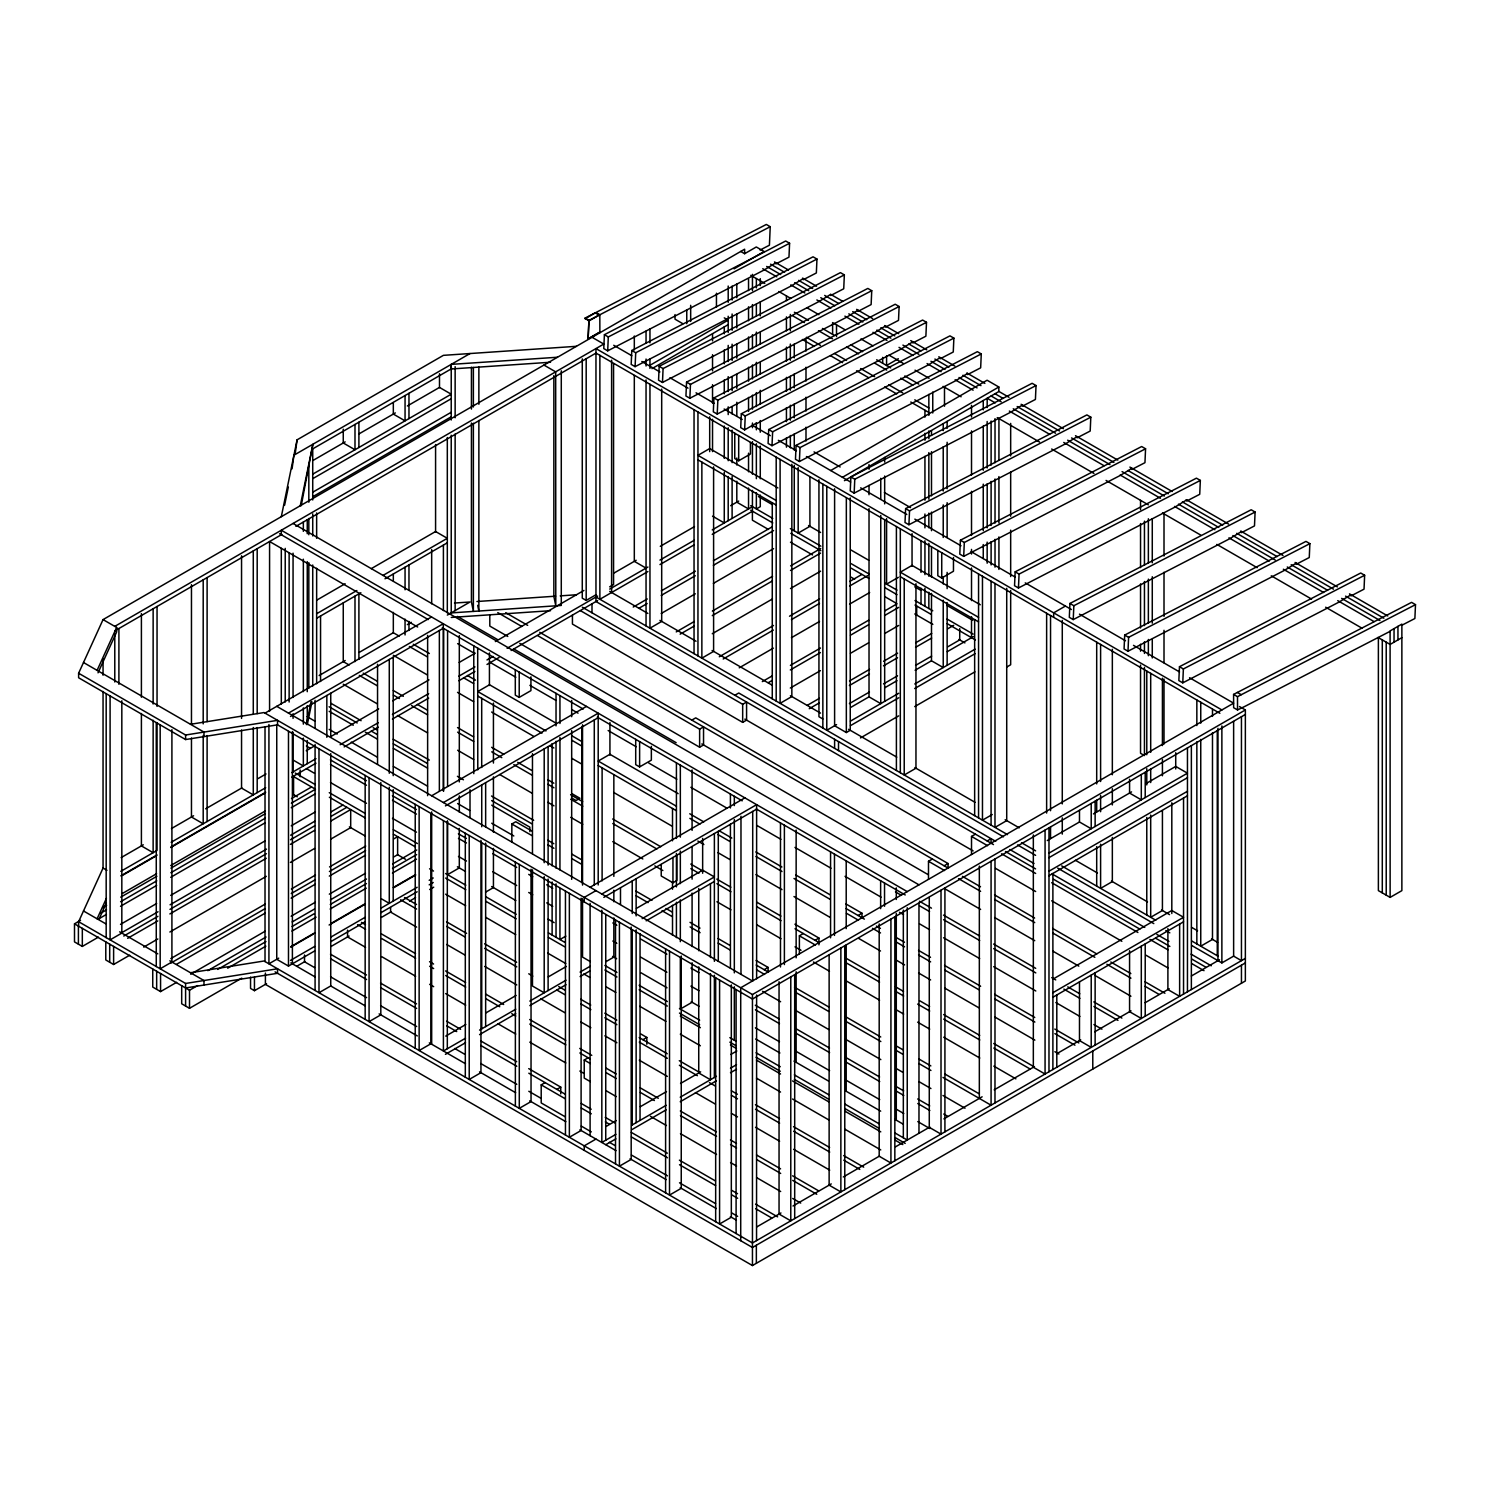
<?xml version="1.0" encoding="UTF-8"?>
<svg xmlns="http://www.w3.org/2000/svg" width="1490" height="1490" viewBox="0 0 1490 1490"><rect width="100%" height="100%" fill="white"/><g stroke="black" fill="none" stroke-linecap="round" stroke-linejoin="round"><path stroke-width="1.5" d="M588.885 320.983L585.048 318.134L595.218 312.863L599.073 315.098L588.885 320.983L588.14 338.901L599.874 332.121L588.084 338.863L588.96 320.387L770.237 226.703L769.417 245.217L760.086 250.041M604.4 334.691L603.785 348.586L607.697 350.839L764.184 269.969L775.918 262.762L775.918 263.898L788.974 257.155L789.588 243.261L785.677 241.008L604.4 334.691L608.311 336.945L789.588 243.261M607.697 350.839L608.311 336.945M631.797 350.504L631.183 364.38L635.094 366.652L791.562 285.782L803.296 278.555L803.296 279.71L816.352 272.968L816.967 259.074L813.056 256.82L631.797 350.504L635.708 352.757L816.967 259.074M635.094 366.652L635.708 352.757M830.694 294.368L830.694 295.523L843.731 288.781L844.346 274.886L840.435 272.633L659.176 366.317L658.561 380.192L662.473 382.464L818.941 301.576L830.694 294.368L842.614 301.259M662.473 382.464L663.087 368.57L844.346 274.886M686.555 382.111L685.94 396.005L689.851 398.258L846.339 317.389L858.072 310.181L858.072 311.336L871.129 304.575L871.743 290.699L867.832 288.427L686.555 382.111L690.466 384.383L871.743 290.699M689.851 398.258L690.466 384.383M713.933 397.923L713.319 411.817L717.23 414.071L873.717 333.201L885.451 325.993L885.451 327.13L898.507 320.387L899.122 306.512L895.211 304.239L713.933 397.923L717.845 400.195L899.122 306.512M717.23 414.071L717.845 400.195M756.361 423.812L901.096 349.014L912.83 341.806L912.83 342.942L925.886 336.2L926.501 322.306L922.589 320.052L741.331 413.736L740.716 427.63L744.628 429.884L756.361 423.104M744.628 429.884L745.242 415.989L926.501 322.306M768.71 429.548L768.095 443.443L772.006 445.696L928.494 364.827L940.227 357.619L940.227 358.755L953.265 352.012L953.879 338.118L949.968 335.865L768.71 429.548L772.621 431.802L953.879 338.118M772.006 445.696L772.621 431.802M796.088 445.361L795.474 459.255L799.385 461.509L955.872 380.639L967.606 373.413L967.606 374.567L980.662 367.825L981.277 353.931L977.365 351.677L796.088 445.361L800 447.615L981.277 353.931M799.385 461.509L800 447.615M850.865 476.986L850.25 490.862L854.161 493.134L1010.63 412.246L1022.363 405.038L1022.363 406.193L1035.42 399.45L1036.034 385.556L1032.123 383.303L850.865 476.986L854.776 479.24L1036.034 385.556M854.161 493.134L854.776 479.24M905.622 508.593L905.007 522.487L908.919 524.741L1065.406 443.871L1077.14 436.663L1077.14 437.799L1090.196 431.057L1090.81 417.181L1086.899 414.909L905.622 508.593L909.533 510.865L1090.81 417.181M908.919 524.741L909.533 510.865M960.398 540.218L959.784 554.112L963.695 556.366L1120.163 475.496L1131.916 468.288L1131.916 469.425L1144.953 462.682L1145.568 448.788L1141.657 446.534L960.398 540.218L964.309 542.472L1145.568 448.788M963.695 556.366L964.309 542.472M1015.156 571.843L1014.541 585.719L1018.452 587.991L1174.94 507.103L1186.673 499.895L1186.673 501.05L1199.729 494.307L1200.344 480.413L1196.433 478.16L1015.156 571.843L1019.067 574.097L1200.344 480.413M1018.452 587.991L1019.067 574.097M1069.932 603.45L1069.317 617.344L1073.228 619.598L1229.716 538.728L1241.449 531.52L1241.449 532.675L1254.487 525.914L1255.101 512.038L1251.19 509.766L1069.932 603.45L1073.843 605.722L1255.101 512.038M1073.228 619.598L1073.843 605.722M1124.689 635.075L1124.075 648.97L1128.005 651.223L1284.473 570.353L1296.207 563.146L1296.207 564.282L1309.263 557.539L1309.878 543.645L1305.966 541.392L1124.689 635.075L1128.601 637.329L1309.878 543.645M1128.005 651.223L1128.601 637.329M1179.465 666.701L1178.851 680.595L1182.762 682.848L1339.249 601.979L1350.983 594.752L1350.983 595.907L1364.039 589.165L1364.635 575.27L1360.724 573.017L1179.465 666.701L1183.377 668.954L1364.635 575.27M1182.762 682.848L1183.377 668.954M1390.096 631.332L1245.361 706.148L1237.538 709.948L1233.627 707.694L1233.59 694.414L1411.589 602.37L1415.5 604.642L1414.885 618.518L1401.829 625.26M281.312 516.695L297.087 439.829L443.405 355.346L576.407 346.313M284.59 505.259L288.334 487.044M292.059 468.829L293.94 455.195L470.002 353.54M295.281 453.128L297.087 439.829M300.272 505.743L312.9 444.244L301.222 505.706M306.363 724.587L311.019 701.809M307.294 724.55L311.969 701.771M78.616 673.238L185.598 735.017L277.531 720.341L277.531 724.848L185.598 739.543L78.616 677.764L78.616 673.238L103.052 619.598L744.628 249.203L744.628 253.71L740.716 251.456M97.092 670.37L116.648 627.458L103.052 619.598M98.023 672.828L116.648 631.965L116.648 627.458M78.616 926.203L78.616 921.695L103.052 868.055L103.052 691.49M97.092 918.808L106.405 898.377M98.955 919.237L106.405 902.884M311.95 449.31L451.992 368.458M313.049 460.429L345.159 441.878M359.202 433.776L395.334 412.916M407.366 405.969L439.494 387.419L451.228 394.198L312.732 474.155M585.03 318.767L595.218 312.863M312.732 478.663L451.228 398.724M312.732 492.221L451.228 412.264M312.732 496.747L451.228 416.79M744.628 253.71L756.305 246.968L764.128 251.493L734.067 268.852M114.786 626.377L603.785 344.06L592.052 337.28M114.786 630.903L281.815 534.463M295.895 526.343L595.758 353.223M649.957 365.292L728.2 320.127L724.27 317.854M651.95 368.645L728.2 324.634M316.979 600.004L345.121 583.745M371.252 568.659L435.583 531.52L447.317 538.3L382.986 575.438M316.644 613.731L356.855 590.524M316.644 618.257L360.878 592.722M384.997 578.79L447.317 542.807M319.139 675.547L345.196 660.498M359.22 652.396L393.286 632.729L399.19 636.1M407.329 624.627L411.333 622.317M265.015 713.114L431.541 616.972M447.317 615.091L470.002 601.997L454.487 603.04M898.321 358.717L886.587 365.497L886.587 355.719M288.483 713.114L443.275 623.733L443.275 790.873M290.494 716.466L443.275 628.259M734.756 433.236L734.756 458.529L738.686 460.783L750.42 454.003L750.42 442.511M121.156 857.588L143.301 844.811M171.462 828.552L193.588 815.775M205.657 808.809L241.883 787.912M257.975 778.618L266.021 773.962M306.251 750.736L314.297 746.08M330.408 736.786L378.683 708.923M392.764 700.784L428.99 679.887M459.162 662.454L475.254 653.16M495.369 641.557L583.894 590.45M614.066 573.017L636.174 560.259M660.293 546.327L694.47 526.603M730.659 505.706L738.705 501.068M582.273 358.867L582.273 598.161L586.185 600.414L595.963 594.771M609.652 586.855L613.563 584.601L613.563 363.895M120.82 871.333L157.046 850.436L157.046 722.669M171.126 842.297L265.686 787.707M291.835 772.602L315.973 758.671M340.13 744.739L378.348 722.669M392.429 714.529L428.654 693.632M458.827 676.199L474.919 666.905M486.988 659.94L493.022 656.457M507.103 648.318L597.639 596.056M609.708 589.09L647.908 567.038M659.977 560.072L694.154 540.33M712.239 529.9L752.45 506.675M120.82 875.859L157.046 854.943M171.126 846.823L265.686 792.233M291.835 777.128L315.973 763.197M344.153 746.918L378.348 727.176M392.429 719.055L428.654 698.139M458.827 680.725L474.919 671.431M486.988 664.466L499.057 657.481M511.126 650.515L597.639 600.563M647.908 571.545L599.874 599.278L599.874 355.346M659.977 564.58L694.154 544.856M712.239 534.407L752.45 511.2M122.366 875.431L156.599 855.651M170.698 847.512L265.369 792.866M830.694 470.542L987.106 380.229L998.84 387.009L998.84 391.516M842.427 477.321L998.84 387.009M122.366 893.497L156.599 873.717M170.698 865.578L265.369 810.933M98.396 937.136L82.323 946.429L74.5 941.904L74.5 923.837L80.535 920.354M102.624 907.596L106.647 905.287M120.709 897.166L156.878 876.288M170.94 868.167L265.35 813.652M291.481 798.566L311.559 786.962M844.42 480.674L998.933 391.479L1009.009 397.29M100.519 913.333L106.535 909.85M120.597 901.729L156.767 880.851M170.828 872.73L265.257 818.215M291.37 803.147L315.47 789.234L293.306 776.42M633.231 607.063L647.275 598.961M661.318 590.86L695.42 571.154M713.468 560.743L771.652 527.143M98.396 919.069L106.423 914.432M120.504 906.311L156.655 885.433M170.717 877.312L265.146 822.797M291.258 807.729L315.377 793.798M639.136 608.162L647.163 603.543M661.206 595.423L695.308 575.736M713.375 565.306L773.552 530.57M120.504 924.377L156.655 903.499M170.717 895.378L265.146 840.863M291.258 825.795L315.377 811.882M661.206 613.489L695.308 593.802M713.375 583.391L773.552 548.637M515.298 669.848L515.298 695.141L519.209 697.394L530.943 690.615L530.943 676.832M121.863 932.628L158.033 911.75M170.083 904.784L266.524 849.114M290.625 835.201L314.744 821.269M330.799 811.994L342.868 805.028M123.763 936.037L157.921 916.331M169.972 909.366L266.412 853.696M290.513 839.764L314.632 825.851M330.706 816.576L346.779 807.301M127.674 938.309L157.81 920.913M169.879 913.947L266.3 858.277M290.42 844.346L314.52 830.433M330.594 821.158L350.69 809.554L350.69 827.62L330.594 839.224M676.255 631.909L694.321 621.479M712.369 611.068L772.546 576.313M790.613 565.883L820.692 548.525M680.166 634.163L694.21 626.061M712.276 615.631L772.453 580.895M790.501 570.465L820.599 553.088M105.79 941.904L105.79 959.97L113.612 964.496L129.686 955.22M143.748 947.1L157.81 938.979M169.879 932.014L266.3 876.343M290.42 862.412L314.52 848.499M431.672 795.772L586.445 706.409M712.276 633.716L772.453 598.961M790.501 588.531L820.599 571.154M170.828 958.573L265.239 904.058M291.37 888.971L315.47 875.058M329.532 866.938L365.702 846.059M443.405 802.551L598.198 713.189L598.198 884.967M170.717 963.155L265.146 908.639M291.258 893.553L315.358 879.64M329.42 871.52L365.59 850.641M445.417 805.904L598.198 717.696M176.639 964.254L265.034 913.202M291.146 898.135L315.265 884.203M329.327 876.101L365.478 855.223M393.602 838.982L397.625 836.654L397.625 854.72L393.602 857.048M719.298 656.755L773.459 625.483M789.514 616.227L819.593 598.85M849.691 581.472L861.723 574.525M723.209 659.008L773.347 630.065M791.413 619.635L819.5 603.413M849.598 586.054L867.646 575.624M152.744 969.003L152.744 987.069L160.566 991.595L176.639 982.32M190.701 974.199L265.034 931.287M291.146 916.201L315.265 902.288M329.327 894.168L365.478 873.289M207.799 970.642L266.077 937.005M292.189 921.919L314.278 909.161M330.352 899.886L366.521 879.007M392.634 863.939L416.753 850.008M739.245 667.818L773.347 648.131M791.413 637.701L819.5 621.479M849.598 604.12L869.657 592.536M217.745 969.413L265.965 941.587M292.077 926.501L314.185 913.743M330.258 904.467L366.41 883.589M392.522 868.502L416.641 854.589M898.321 577.356L886.587 584.136L886.587 518.632M74.5 923.837L189.509 990.235L197.555 985.598M227.691 968.202L265.853 946.169M291.965 931.082L316.085 917.169M330.147 909.049L366.298 888.17M392.429 873.084L416.529 859.171M290.829 946.653L314.949 932.721M331.022 923.446L365.199 903.704M393.341 887.463L415.449 874.704M290.829 947.1L312.974 934.304M329.104 925.011L365.348 904.076M393.546 887.798L415.71 875.003M181.687 985.728L181.687 1003.794L189.509 1008.302L241.753 978.148M278.704 958.163L268.926 963.807L268.926 724.531M511.852 842.074L511.852 824.007L515.764 821.754L531.8 830.992M691.807 720.117L695.718 717.863L948.05 863.529L948.05 868.055M734.849 695.271L738.761 693.018L995.73 841.366M762.321 681.601L772.36 675.808M790.408 665.378L820.506 648.02M850.585 630.643L868.651 620.212M884.688 610.956L896.738 603.99M937.825 550.462L937.825 575.755L941.736 578.027L953.47 571.247L953.47 557.446M768.244 682.699L772.248 680.39M790.315 669.96L820.394 652.583M850.492 635.206L868.54 624.794M884.594 615.519L898.638 607.417M290.494 960.398L314.613 946.467M330.706 937.173L364.882 917.449M380.956 908.174L417.144 887.276M429.195 880.311L433.217 877.982M276.749 724.661L276.749 959.299L288.483 966.079L314.613 950.993M330.706 941.699L364.882 921.975M380.956 912.681L417.144 891.784M429.195 884.837L433.217 882.508M537.76 635.69L699.63 729.15L703.541 726.896L703.541 744.963L699.63 747.216L519.786 643.382M580.448 610.658L742.672 704.304L746.583 702.051L746.583 720.117L742.672 722.371L572.439 624.087L572.439 615.053M635.708 739.357L635.708 764.649L639.62 766.903L651.354 760.142L651.354 746.341M250.544 977.142L250.544 988.429L254.455 990.682L266.542 983.717M296.752 966.265L304.798 961.609M330.985 946.504L349.126 936.037M381.347 917.43L391.423 911.619M409.545 901.152L415.598 897.65M429.697 889.511L433.72 887.183M790.315 688.026L820.394 670.649M850.492 653.29L868.54 642.861M884.594 633.585L898.638 625.483M807.357 705.292L819.388 698.344M849.486 680.967L869.545 669.382M883.589 661.281L897.632 653.16M915.698 642.749L931.734 633.474M485.61 892.119L493.432 887.593L493.432 848.387M809.256 708.7L819.295 702.908M849.393 685.53L869.452 673.964M883.495 665.844L897.539 657.742M915.586 647.312L931.641 638.055M947.696 628.78L953.712 625.316M849.393 703.615L869.452 692.031M883.495 683.91L897.539 675.808M915.586 665.378L931.641 656.121M947.696 646.846L959.728 639.899L959.728 628.612M850.79 707.378L868.875 696.929M884.967 687.654L897.017 680.688M915.121 670.239L931.194 660.945M947.286 651.67L973.417 636.584M836.561 724.624L826.782 730.286L826.782 486.355M850.455 721.123L898.712 693.26M914.786 683.985L975.093 649.156M850.455 725.649L898.712 697.786M914.692 688.548L975.093 653.682M834.605 488.795L834.605 725.76L846.339 732.54L850.25 730.286L850.25 497.958M1065.406 606.058L1053.672 612.837L1053.672 617.344M590.096 887.239L744.888 797.876M595.963 890.629L584.229 897.408L584.229 901.916M860.494 737.923L898.638 715.889M914.692 706.614L974.907 671.86M601.83 894.019L756.622 804.656L756.622 978.762M603.841 897.371L756.622 809.163M1006.756 667.017L1010.667 664.764L1010.667 590.506M565.809 936.148L559.942 939.538L559.942 888.431M661.225 864.498L661.225 875.99L672.958 882.769L676.87 880.515L676.87 855.223M636.435 908.379L702.647 870.16L714.38 876.921L642.153 918.622M445.733 1036.09L465.83 1024.487M485.945 1012.883L516.099 995.469M548.264 976.9L566.349 966.451M646.176 920.82L714.38 881.447M465.513 1038.232L443.405 1050.99L443.405 821.009M479.575 1030.093L515.764 1009.214M529.844 1001.094L566.032 980.197M580.094 972.076L590.152 966.265M445.417 1054.343L465.513 1042.739M479.575 1034.619L515.764 1013.721M529.844 1005.601L566.032 984.704M580.094 976.583L590.152 970.791M606.02 961.627L613.843 957.101L613.843 917.896M992.247 814.527L982.469 820.171L982.469 576.239M565.25 1116.83L541.205 1102.935L541.205 1084.869L545.116 1082.615M590.245 1081.572L584.229 1078.09L584.229 1060.023L588.14 1057.77M799.385 953.879L799.385 935.813L803.296 933.541M928.494 879.342L928.494 861.276L932.405 859.022M971.517 854.496L971.517 836.43L975.429 834.177M556.85 1089.395L560.761 1087.123L560.761 1093.902M642.916 1039.703L646.828 1037.45L646.828 1044.211M764.184 969.692L768.095 967.42L768.095 971.946M815.03 940.32L818.941 938.067L818.941 944.846M858.072 915.475L861.984 913.221L861.984 917.747M944.139 865.783L948.05 863.529M987.162 840.956L991.074 838.684L991.074 843.21M190.496 724.289L264.047 712.555L752.45 994.519L1245.361 709.948L1245.361 980.979L752.45 1265.55L265.406 984.369L265.406 973.082M1245.361 714.455L752.45 999.045L277.065 724.587M1047.265 840.565L1079.393 822.033M1093.437 813.913L1131.562 791.898M1145.624 783.796L1175.722 766.419L1187.456 773.18L1048.979 853.137M1401.866 637.664L1390.133 644.425L1378.045 637.459M1048.979 857.663L1187.456 777.706M606.188 1126.403L616.227 1120.592M640.346 1106.679L666.496 1091.593M680.558 1083.454L700.654 1071.85M730.808 1054.454L736.842 1050.971M1048.979 871.203L1187.456 791.264M1048.979 875.729L1187.456 795.772M595.963 1139.068L584.229 1145.847L584.229 1150.373M615.91 1134.337L601.83 1142.457L601.83 910.148M631.984 1125.062L666.16 1105.319M680.241 1097.199L716.411 1076.302M730.491 1068.181L736.526 1064.698M605.853 1144.655L615.91 1138.863M631.984 1129.569L666.16 1109.845M680.241 1101.725L716.411 1080.827M730.491 1072.707L736.526 1069.224M1053.207 978.986L1171.811 910.502L1183.544 917.281L1052.89 992.712M1052.89 997.238L1183.544 921.807M756.808 1226.903L780.946 1212.972M793.015 1205.987L831.252 1183.917M843.321 1176.951L879.528 1156.054M895.62 1146.76L929.835 1127.017M943.915 1118.878L982.134 1096.808M994.202 1089.842L1034.451 1066.616M1056.578 1053.84L1080.716 1039.89M1094.796 1031.769L1131.022 1010.853M1145.102 1002.733L1169.24 988.783M1191.367 976.006L1219.528 959.746M1191.851 945.573L1221.874 962.913L1233.627 956.133L1241.449 960.659L1241.449 716.727M1245.361 958.387L752.45 1242.977L264.047 960.994L190.496 972.746M1245.361 962.913L752.45 1247.484L275.054 971.871M1390.133 897.39L1401.866 890.629L1401.866 624.105L1390.096 630.903L1390.133 897.39L1378.38 890.629L1378.38 637.664M1233.59 694.414L1237.501 696.668L1415.5 604.642M78.616 921.695L185.598 983.456L277.531 968.779L277.531 973.305L185.598 987.982M451.228 420.012L451.228 364.38L557.465 357.246M550.536 362.238L451.247 368.98L451.247 364.473M476.949 601.513L555.584 596.186M560.221 595.87L576.407 594.771M451.247 617.437L550.536 610.695M770.237 226.703L766.326 224.45L595.963 312.49L599.818 314.707L599.874 332.773M774.483 261.923L788.508 270.025M802.533 278.127L816.557 286.21M856.638 309.361L872.674 318.618M884.688 325.546L898.712 333.648M910.744 340.595L926.761 349.852M938.793 356.781L954.811 366.037M966.842 372.984L984.871 383.396M1021.097 404.274L1063.394 428.692M1075.482 435.676L1117.798 460.093M1129.886 467.078L1172.183 491.514M1186.282 499.653L1228.598 524.07M1240.686 531.055L1283.002 555.472M1295.089 562.456L1337.387 586.892M1349.474 593.858L1387.749 615.966M995.022 393.733L1003.068 398.389M1017.167 406.528L1059.483 430.945M1071.571 437.93L1113.887 462.366M1127.986 470.505L1168.272 493.767M1182.371 501.907L1222.675 525.169M1236.774 533.308L1277.06 556.571M1291.178 564.71L1333.476 589.146M1345.563 596.13L1383.838 618.22M770.572 264.177L784.597 272.279M798.621 280.381L812.646 288.483M824.678 295.411L838.702 303.513M852.727 311.615L866.752 319.717M880.776 327.819L894.801 335.902M908.826 344.004L920.857 350.951M934.882 359.053L948.907 367.136M962.931 375.238L980.96 385.649M766.661 266.449L780.686 274.533M794.71 282.634L808.735 290.736M820.767 297.683L834.791 305.767M848.816 313.869L862.84 321.97M876.865 330.072L890.89 338.174M902.921 345.103L918.939 354.359M930.971 361.306L944.995 369.408M959.02 377.492L977.049 387.903M991.111 395.986L1001.168 401.816M1013.256 408.781L1055.572 433.217M1067.659 440.183L1109.976 464.619M1122.063 471.604L1164.361 496.021M1178.46 504.16L1218.764 527.423M1232.863 535.562L1275.179 559.998M1287.267 566.982L1327.553 590.245M1341.652 598.384L1379.926 620.473M762.75 268.703L776.774 276.805M790.799 284.888L804.824 292.99M816.855 299.937L830.88 308.039M844.904 316.141L858.929 324.224M872.954 332.326L886.978 340.428M899.01 347.375L913.035 355.458M927.059 363.56L941.084 371.662M955.109 379.764L973.138 390.175M995.245 402.896L987.199 398.258L987.162 407.552M1009.345 411.054L1049.649 434.316M1063.748 442.456L1104.034 465.718M1120.163 475.012L1160.449 498.275M1174.548 506.432L1214.853 529.695M1228.952 537.834L1269.238 561.097M1283.356 569.236L1323.641 592.499M1337.741 600.638L1374.004 621.572M997.257 417.61L1039.573 442.046M1051.661 449.03L1093.977 473.447M1106.064 480.432L1148.362 504.849M1162.461 512.988L1200.754 535.096M1216.864 544.409L1257.15 567.671M1271.268 575.811L1311.554 599.073M1325.653 607.212L1361.916 628.147M750.736 275.315L764.761 283.417M778.786 291.5L790.799 298.447M806.835 307.704L818.848 314.651M844.904 329.681L832.612 322.585L832.612 334.337M860.941 338.938L872.954 345.885M888.99 355.142L903.014 363.225M915.028 370.172L929.052 378.274M943.077 386.376L961.125 396.787M794.375 312.248L808.418 320.369M822.461 328.471L834.512 335.436M850.567 344.693L862.617 351.659M876.66 359.76L890.703 367.881M904.765 375.983L918.808 384.103M792.363 315.619L804.414 322.566M818.457 330.668L832.5 338.789M846.562 346.891L858.594 353.856M874.649 363.113L886.699 370.079M900.742 378.181L912.793 385.146M806.407 337.28L820.468 345.382M834.512 353.503L846.562 360.45M860.605 368.57L874.649 376.672M888.711 384.793L902.754 392.894M914.786 399.841L928.847 407.962M802.402 339.478L814.434 346.425M830.507 355.7L842.539 362.647M856.582 370.768L868.633 377.715M884.688 386.99L896.738 393.937M910.781 402.039L928.847 412.469M682.848 323.703L675.026 319.195L675.026 314.595M1237.333 692.44L1241.245 694.694M585.048 318.134L588.96 320.387M814.043 451.898L840.174 466.985M884.408 492.519L910.539 507.606M659.176 366.317L663.087 368.57M741.331 413.736L745.242 415.989M613.731 345.27L631.797 355.719M641.836 361.511L659.902 371.941M669.941 377.734L688.007 388.164M696.035 392.801L714.101 403.231M724.14 409.024L742.206 419.454M752.245 425.246L770.311 435.676M778.339 440.314L796.405 450.744M806.444 456.536L850.604 482.034M860.643 487.845L906.814 514.497M914.841 519.135L961.013 545.787M971.052 551.579L1015.212 577.077M1025.25 582.869L1071.403 609.522M1079.43 614.141L1125.471 640.737M1133.499 645.356L1179.559 671.953M1189.56 677.726L1233.627 703.168L740.716 987.758L740.716 1240.704M1239.494 706.558L1245.361 709.948M1221.874 709.948L595.963 348.586L595.963 601.532L1003.478 836.821M595.963 353.093L1219.882 713.3M777.892 487.938L709.687 448.565L697.953 455.344L776.197 500.51M980.271 604.772L912.048 565.399L900.314 572.179L978.558 617.344M543.943 365.069L555.677 371.848L555.789 605.815L553.852 596.298L553.852 375.592M697.953 459.851L776.197 505.036M900.314 576.686L978.558 621.87M758.466 496.598L772.49 504.7M808.548 525.523L820.58 532.47M850.622 549.81L868.651 560.221M914.748 586.837L920.764 590.301M946.802 605.35L972.858 620.38M750.736 505.687L772.77 518.408M790.352 528.577L820.86 546.178M850.92 563.537L868.949 573.948M884.967 583.205L896.999 590.133M915.028 600.544L932.759 610.788M947.081 619.058L973.138 634.088M750.736 510.213L772.77 522.934M790.799 533.346L820.86 550.704M850.92 568.044L868.949 578.455M884.967 587.712L896.999 594.659M915.028 605.07L931.064 614.327M947.081 623.584L975.429 639.936M768.43 529.453L752.394 520.196L752.45 490.415M790.482 542.192L812.534 554.932M850.641 576.928L854.645 579.238M884.725 596.596L896.738 603.543M914.786 613.954L932.833 624.385M958.908 639.433L964.905 642.898M712.537 516.173L724.27 522.934L724.27 472.2M646.045 568.118L634.312 561.339L634.312 375.48M609.708 591.4L647.852 613.433M659.902 620.38L696.035 641.24M712.09 650.515L772.323 685.288M790.389 695.718L820.487 713.095M848.592 729.318L896.775 757.144M914.841 767.574L975.075 802.346M1005.173 819.724L1019.235 827.844M1075.408 860.27L1097.441 872.991M1111.466 881.093L1147.505 901.897M1161.53 909.999L1169.538 914.618M1191.572 927.339L1197.569 930.803M1211.593 938.905L1217.591 942.369M822.853 718.981L818.941 716.727L818.941 479.761M595.963 597.024L1007.501 834.624M1021.544 842.725L1035.606 850.846M1061.681 865.895L1155.793 920.243M1191.851 941.047L1217.87 956.077M1017.54 844.923L1035.606 855.353M1057.677 868.111L1153.8 923.595M1165.813 930.542L1169.818 932.852M1009.829 849.505L1033.986 863.474M1052.126 873.922L1144.767 927.413M1156.855 934.398L1168.942 941.382M1191.087 954.159L1211.24 965.799M582.366 607.231L993.476 844.588M1005.489 851.535L1035.569 868.894M1053.598 879.305L1139.794 929.071M1155.83 938.328L1169.855 946.429M1191.907 959.15L1205.95 967.252M971.517 836.43L987.553 845.687M1001.578 853.789L1035.662 873.457M1051.698 882.713L1137.894 932.479M1149.908 939.426L1167.955 949.838M1192.019 963.732L1204.032 970.679M744.851 719.111L973.138 850.92M995.562 868.391L1035.662 891.523M1051.698 900.798L1121.858 941.289M1145.903 955.183L1167.955 967.904M505.706 612.669L527.683 625.353M539.678 632.282L948.441 868.279M962.466 876.381L980.513 886.792M994.538 894.894L1034.619 918.045M1052.666 928.456L1096.77 953.917M1110.795 962.019L1130.835 973.585M1144.879 981.687L1164.919 993.253M497.79 612.614L521.779 626.471M928.494 861.276L944.53 870.533M958.554 878.634L980.606 891.355M994.631 899.457L1034.73 922.608M1052.76 933.019L1094.852 957.325M1106.884 964.272L1130.929 978.166M1144.972 986.268L1158.996 994.37M701.827 743.957L928.121 874.611M507.792 636.454L489.8 626.079L489.8 614.774M944.53 888.599L980.606 909.44M994.631 917.542L1034.73 940.674M1052.76 951.086L1078.816 966.135M1094.852 975.391L1130.929 996.233M457.449 616.432L497.586 639.601M513.622 648.858L676.162 742.691M293.064 523.456L918.976 884.837M907.242 891.616L281.312 530.235L281.312 534.761M919.423 901.226L931.455 908.155M943.487 915.102L979.563 935.943M993.607 944.045L1035.699 968.332M1051.735 977.608L1055.74 979.917M1067.771 986.864L1079.784 993.793M1093.828 1001.895L1121.877 1018.098M279.58 533.755L428.245 619.579M442.325 627.718L583.205 709.054M597.304 717.174L742.206 800.838M756.287 808.977L905.231 894.968M895.471 891.914L901.487 895.378M919.535 905.79L929.555 911.582M943.58 919.684L979.656 940.507M993.7 948.609L1035.792 972.914M1063.86 989.118L1079.896 998.375M1093.921 1006.476L1117.966 1020.371M457.654 643.643L473.708 652.918M489.744 662.175L515.838 677.242M529.881 685.344L555.975 700.412M572.03 709.687L578.046 713.151M608.144 730.528L636.23 746.751M417.647 627.011L269.578 541.522L269.578 711.4M648.783 763.029L676.814 779.214M690.839 787.297L726.878 808.12M756.92 825.46L780.946 839.336M794.971 847.419L831.01 868.242M845.035 876.325L881.074 897.148M899.476 912.29L903.499 914.599M919.535 923.856L929.555 929.648M943.58 937.75L979.656 958.573M993.7 966.675L1035.792 990.98M1055.833 1002.546L1079.896 1016.441M1093.921 1024.543L1101.929 1029.18M555.733 723.004L489.521 684.767L477.787 691.546L545.992 730.938M678.136 793.667L609.932 754.294L598.198 761.055L676.423 806.239M413.289 644.239L429.344 653.495M467.469 675.51L475.496 680.148M571.806 735.762L581.845 741.554M409.378 646.492L427.444 656.922M463.558 677.764L473.596 683.556M571.918 740.325L581.938 746.118M689.758 813.782L703.783 821.884M719.8 831.141L731.814 838.069M755.84 851.945L781.878 866.975M795.902 875.058L829.949 894.726M845.966 903.964L861.984 913.221M477.787 696.072L541.988 733.136M598.198 765.581L676.423 810.746M689.851 818.364L699.872 824.138M717.882 834.549L729.914 841.478M755.933 856.508L781.971 871.538M793.984 878.485L830.042 899.289M846.059 908.546L864.368 919.125M876.399 926.072L880.404 928.382M896.44 937.638L904.467 942.257M918.492 950.359L930.524 957.306M944.548 965.408L980.625 986.25M994.668 994.351L1034.749 1017.484M1054.808 1029.069L1078.853 1042.944M846.432 913.277L858.464 920.224M872.488 928.326L880.515 932.945M896.533 942.202L904.56 946.839M918.585 954.941L930.617 961.888M944.641 969.99L978.725 989.658M994.761 998.915L1034.861 1022.066M1054.901 1033.632L1074.942 1045.198M393.323 655.302L427.444 674.989M457.542 692.366L473.596 701.641M491.644 712.052L533.793 736.395M549.847 745.652L553.852 747.98M571.918 758.391L581.938 764.184M613.75 792.494L671.822 826.019M697.86 841.049L703.876 844.532M717.882 852.615L729.914 859.562M755.933 874.593L781.971 889.623M793.984 896.552L830.042 917.356M858.464 938.29L880.515 951.011M896.533 960.286L904.56 964.905M918.585 973.007L930.617 979.954M944.641 988.056L978.725 1007.724M994.761 1016.981L1034.861 1040.132M1054.901 1051.698L1058.906 1054.026M349.126 665.006L343.259 661.616L343.259 602.891M363.225 673.145L377.268 681.247M393.323 690.522L403.343 696.314M417.386 704.416L427.425 710.208M457.523 727.586L473.578 736.861M491.644 747.291L503.676 754.238M517.719 762.34L531.762 770.46M547.817 779.717L553.833 783.2M571.899 793.63L579.927 798.268L576.015 800.521L572.011 798.193M570.633 794.692L582.646 801.639M612.688 818.979L660.74 846.73M690.783 864.07L702.796 871.017M716.82 879.1L730.845 887.202M756.864 902.232L780.909 916.089M794.915 924.191L818.941 938.067M359.313 675.398L377.361 685.828M393.416 695.104L399.432 698.568M411.482 705.515L427.537 714.79M457.635 732.167L473.671 741.443M491.737 751.854L501.776 757.646M513.808 764.612L531.874 775.024M547.929 784.299L553.945 787.782M570.726 799.273L582.739 806.202M612.781 823.542L656.829 848.983M690.876 868.633L698.885 873.27M716.913 883.663L730.938 891.765M756.957 906.795L781.002 920.671M795.008 928.754L819.332 942.798M845.389 957.846L879.472 977.533M895.509 986.79L903.517 991.409M919.554 1000.665L929.592 1006.458M943.617 1014.56L979.694 1035.382M993.718 1043.484L1033.818 1066.635M799.385 935.813L815.421 945.07M845.5 962.428L879.566 982.096M895.602 991.353L903.629 995.99M917.654 1004.092L929.686 1011.021M943.71 1019.123L979.787 1039.964M993.83 1048.066L1029.907 1068.889M343.259 684.208L377.361 703.895M397.439 715.479L427.537 732.857M457.635 750.234L473.671 759.509M499.765 774.558L531.874 793.108M547.929 802.365L553.945 805.848M570.726 817.339L582.739 824.268M612.781 841.626L642.823 858.966M654.836 865.895L662.845 870.533M716.913 901.748L730.938 909.831M756.957 924.862L781.002 938.737M795.008 946.839L801.024 950.303M813.428 961.981L829.464 971.238M845.5 980.495L879.566 1000.163M895.602 1009.419L903.629 1014.057M917.654 1022.159L929.686 1029.106M943.71 1037.208L979.787 1058.03M993.83 1066.132L1015.882 1078.853M331.004 703.336L361.101 720.713M373.133 727.66L377.156 729.97M393.211 739.245L429.325 760.086M457.411 776.309L463.427 779.792M491.532 796.014L533.662 820.338M329.104 706.744L357.19 722.967M371.233 731.068L377.249 734.551M393.304 743.827L427.425 763.513M491.625 800.577L531.762 823.746M329.197 711.326L353.279 725.22M365.311 732.167L377.361 739.133M393.416 748.39L427.518 768.095M491.737 805.159L529.863 827.173L529.863 831.681M547.817 840.248L553.814 843.712M571.843 854.124L581.864 859.898M635.932 891.113L651.95 900.37M665.956 908.453L671.971 911.936M690 922.329L700.002 928.121M718.031 938.514L730.044 945.461M756.082 960.491L768.095 967.42M511.852 824.007L531.893 835.573M547.91 844.811L553.908 848.294M571.937 858.687L581.957 864.479M636.025 895.695L648.038 902.623M662.044 910.725L672.064 916.499M690.093 926.91L700.095 932.684M718.124 943.096L730.137 950.024M756.175 965.054L768.486 972.169M794.543 987.218L828.608 1006.886M844.644 1016.143L880.739 1036.984M896.775 1046.241L902.791 1049.705M918.827 1058.962L930.84 1065.909M944.884 1074.011L978.949 1093.679M756.548 969.804L764.575 974.423M794.636 991.781L828.719 1011.468M844.755 1020.724L880.832 1041.547M896.868 1050.804L902.884 1054.287M918.92 1063.543L930.933 1070.472M942.965 1077.419L979.042 1098.26M307.126 716.653L315.154 721.272M329.197 729.392L337.224 734.03M351.267 742.132L377.361 757.199M393.416 766.456L427.518 786.161M457.616 803.538L469.648 810.486M491.737 823.225L513.808 835.964M276.749 706.335L752.45 980.979M762.563 991.334L780.611 1001.746M794.636 1009.848L828.719 1029.534M844.755 1038.791L880.832 1059.613M896.868 1068.87L902.884 1072.353M918.92 1081.61L930.933 1088.557M942.965 1095.485L965.017 1108.225M306.381 746.024L310.386 748.334M330.389 759.881L366.391 780.667M392.392 795.679L416.381 809.536M458.38 833.785L466.389 838.404M492.668 853.584L516.695 867.459M528.726 874.388L532.731 876.716M546.737 884.799L552.753 888.264M612.818 922.962L616.823 925.271M640.868 939.147L666.887 954.177M690.932 968.053L698.94 972.672M755.318 1005.229L779.382 1019.104M795.418 1028.379L829.483 1048.047M845.519 1057.304L879.603 1076.972M895.639 1086.229L903.648 1090.866M917.691 1098.968L929.704 1105.915M943.747 1114.017L947.752 1116.327M330.463 764.463L366.466 785.249M392.466 800.26L416.474 814.117M458.473 838.367L466.482 842.986M755.411 1009.792L779.475 1023.686M795.511 1032.943L829.595 1052.611M845.631 1061.867L879.696 1081.554M895.732 1090.81L903.76 1095.429M917.784 1103.531L929.816 1110.478M492.668 871.65L516.695 885.526M528.726 892.473L532.731 894.782M546.737 902.865L552.753 906.33M612.818 941.028L616.823 943.338M640.868 957.213L666.887 972.244M690.932 986.119L698.94 990.738M293.567 760.31L303.345 765.972L303.345 738.09M306.474 768.672L314.464 773.291M330.463 782.529L366.466 803.315M392.466 818.327L416.474 832.184M458.473 856.433L466.482 861.052M755.411 1027.858L779.475 1041.752M795.511 1051.009L829.595 1070.677M845.631 1079.952L879.696 1099.62M895.732 1108.877L903.76 1113.514M917.784 1121.598L929.816 1128.545M295.225 773.012L315.247 784.578M329.271 792.661L365.311 813.484M393.36 829.669L417.386 843.545M457.393 866.789L465.439 871.445M491.644 886.569L515.838 900.537M548.096 919.144L554.131 922.645M612.595 956.394L616.618 958.722M640.812 972.672L667.017 987.814M691.211 1001.783L699.257 1006.421M755.709 1039.014L779.885 1052.983M794.002 1061.122L828.272 1080.902M846.413 1091.388L880.683 1111.168M894.782 1119.307L902.847 1123.963M329.365 797.243L365.404 818.047M393.453 834.232L415.468 846.953M83.496 662.51L203.981 732.074L203.981 736.6M445.64 873.55L465.811 885.19M485.964 896.831L516.192 914.283M548.45 932.908L564.58 942.22M604.884 965.483L616.972 972.467M639.154 985.281L667.371 1001.559M679.459 1008.544L699.63 1020.184M729.858 1037.636L735.911 1041.138M756.063 1052.778L780.257 1066.728M794.356 1074.886L828.626 1094.666M844.755 1103.978L879.025 1123.758M895.136 1133.071L907.242 1140.055L907.242 907.745M429.586 868.8L433.497 871.054M445.64 878.076L465.811 889.716M485.964 901.357L516.192 918.808M548.45 937.433L564.58 946.727M590.357 961.627L582.534 957.101L582.534 899.029M604.884 970.009L616.972 976.993M639.154 989.788L667.371 1006.085M679.459 1013.07L699.63 1024.71M729.858 1042.162L735.911 1045.645M756.063 1057.285L780.257 1071.254M794.356 1079.393L828.626 1099.192M844.755 1108.486L879.025 1128.284M895.136 1137.578L905.212 1143.407M680.315 1016.124L700.356 1027.69M730.435 1045.049L736.451 1048.532M756.492 1060.098L780.536 1073.992M792.568 1080.939L828.645 1101.762M844.681 1111.018L880.758 1131.86M894.801 1139.962L902.81 1144.581M293.306 794.505L297.311 796.815M349.386 826.875L365.404 836.114M397.458 854.627L405.466 859.246M445.64 894.186L465.662 905.752M485.684 917.3L515.726 934.658M547.761 953.153L565.79 963.546M583.819 973.957L589.817 977.421M605.834 986.678L615.854 992.452M639.88 1006.327L665.918 1021.358M680.315 1034.19L700.356 1045.775M756.492 1078.164L780.536 1092.058M792.568 1099.005L828.645 1119.828M844.681 1129.085L880.758 1149.926M404.516 897.539L416.529 904.486M446.572 921.826L466.594 933.392M484.623 943.785L516.657 962.298M558.713 986.566L564.71 990.03M580.746 999.287L590.748 1005.061M604.772 1013.163L616.786 1020.091M640.812 1033.967L646.828 1037.45M400.605 899.811L416.623 909.049M446.665 926.389L464.675 936.8M484.716 948.366L516.751 966.861M528.764 973.79L532.768 976.118M556.794 989.993L564.803 994.612M580.839 1003.85L590.841 1009.643M604.865 1017.726L616.879 1024.673M639.191 1037.562L667.259 1053.747M679.291 1060.694L699.332 1072.279M731.404 1090.792L737.42 1094.256M755.449 1104.667L779.512 1118.562M793.537 1126.663L829.613 1147.486M843.657 1155.588L863.697 1167.173M639.284 1042.125L667.352 1058.328M679.384 1065.276L697.413 1075.687M709.445 1082.634L715.461 1086.098M731.497 1095.355L737.513 1098.838M755.542 1109.249L779.605 1123.143M793.63 1131.245L829.707 1152.068M843.75 1160.17L859.786 1169.427M381.459 898.843L389.281 903.35L389.281 787.204M416.623 927.115L390.585 912.085L390.585 907.578M446.665 944.474L464.675 954.866M484.716 966.433L516.751 984.927M540.777 998.803L564.803 1012.679M580.839 1021.935L590.841 1027.709M604.865 1035.811L616.879 1042.739M639.284 1060.191L667.352 1076.395M695.42 1092.598L715.461 1104.165M731.497 1113.421L737.513 1116.904M755.542 1127.315L779.605 1141.21M793.63 1149.312L829.707 1170.134M361.474 922.385L365.478 924.694M381.514 933.951L415.542 953.6M429.567 961.702L433.571 964.011M445.585 970.94L465.606 982.506M485.647 994.072L503.657 1004.484M529.695 1019.514L565.734 1040.318M579.759 1048.42L591.772 1055.348M357.563 924.657L365.572 929.276M381.608 938.514L415.635 958.182M429.66 966.265L433.665 968.574M445.678 975.522L465.7 987.088M485.74 998.635L499.746 1006.737M511.759 1013.666L515.764 1015.994M529.788 1024.077L565.827 1044.881M579.852 1052.983L589.872 1058.757M606.188 1068.181L616.208 1073.973M640.253 1087.849L658.301 1098.279M680.353 1111L716.429 1131.841M730.454 1139.943L736.47 1143.407M756.51 1154.974L780.574 1168.868M792.606 1175.815L818.662 1190.864M584.229 1060.023L590.245 1063.506M606.281 1072.763L616.301 1078.537M640.365 1092.431L654.389 1100.533M680.446 1115.582L716.522 1136.404M730.566 1144.506L736.563 1147.989M756.622 1159.555L780.667 1173.449M792.699 1180.378L816.744 1194.272M365.572 947.342L347.561 936.931L347.561 930.151M381.608 956.599L415.635 976.248M429.66 984.331L433.665 986.659M445.678 993.588L465.7 1005.154M497.753 1023.649L515.764 1034.06M529.788 1042.143L565.827 1062.966M579.852 1071.049L583.857 1073.359M606.281 1090.829L616.301 1096.621M650.385 1116.289L666.421 1125.546M680.446 1133.648L716.522 1154.471M730.566 1162.573L736.563 1166.055M756.622 1177.621L780.667 1191.516M792.699 1198.444L800.707 1203.082M330.463 954.177L366.503 974.982M380.527 983.083L416.567 1003.888M446.609 1021.227L460.634 1029.329M480.655 1040.877L516.695 1061.699M528.726 1068.628L560.761 1087.123M330.556 958.74L366.596 979.545M380.621 987.646L416.66 1008.451M446.702 1025.791L456.722 1031.583M480.749 1045.459L516.788 1066.263M528.82 1073.21L565.157 1094.182M581.193 1103.438L591.213 1109.23M605.238 1117.332L615.277 1123.125M631.294 1132.381L667.39 1153.204M679.403 1160.151L715.498 1180.974M731.534 1190.231L737.55 1193.713M755.579 1204.125L777.631 1216.864M541.205 1084.869L565.25 1098.763M581.286 1108.02L591.307 1113.812M605.35 1121.896L609.354 1124.224M631.406 1136.945L667.483 1157.786M679.514 1164.733L715.591 1185.556M731.627 1194.812L737.643 1198.277M755.672 1208.707L771.708 1217.963M314.539 967.569L304.519 961.776L304.519 954.997M330.556 976.807L366.596 997.63M380.621 1005.713L416.66 1026.517M454.711 1048.494L464.731 1054.268M480.749 1063.525L516.788 1084.329M528.82 1091.276L540.833 1098.205M581.286 1126.086L591.307 1131.879M609.354 1142.29L615.37 1145.754M631.406 1155.011L667.483 1175.852M679.514 1182.799L715.591 1203.622M731.627 1212.879L737.643 1216.362M290.811 962.894L314.893 976.807M330.948 986.082L365.087 1005.787M379.131 1013.889L417.293 1035.923M429.325 1042.87L465.476 1063.73M479.519 1071.85L515.652 1092.71M529.714 1100.831L565.846 1121.691M579.908 1129.811L616.022 1150.652M630.065 1158.773L666.179 1179.614M680.222 1187.716L716.336 1208.576M730.379 1216.678L736.395 1220.161M103.052 868.055L106.963 870.309M83.496 910.967L105.585 923.707M119.647 931.827L157.791 953.861M169.841 960.808L203.981 980.532L203.981 985.039M477.694 605.331L478.867 611.03L478.867 420.534M1237.501 696.668L1237.538 709.948M1397.955 626.359L1397.955 639.918M1394.044 628.631L1394.044 642.171M1386.221 642.171L1386.221 895.136M1382.292 639.918L1382.292 892.882M1241.449 965.166L1241.449 983.232M1233.627 721.495L1233.627 956.133M1221.874 725.947L1221.874 962.913M1217.963 728.331L1217.963 960.659M1217.274 730.398L1217.274 955.742M1212.487 709.426L1212.487 716.392M1212.487 732.67L1212.487 939.426L1200.754 946.187L1200.754 739.431M1200.754 702.274L1200.754 723.171M1196.842 700.002L1196.842 725.556M1196.842 741.834L1196.842 943.934M1191.367 745.633L1191.367 989.565M1187.456 747.887L1187.456 991.818M1183.544 798.025L1183.544 994.072M1179.633 924.061L1179.633 996.344L1167.899 989.565L1167.899 928.587M1175.722 752.729L1175.722 768.989M1171.811 802.793L1171.811 913.5M1164.007 514.255L1164.007 556.031M1164.007 572.272L1164.007 616.376M1164.007 630.307L1164.007 662.789M1164.007 679.03L1164.007 744.013M1162.424 678.192L1162.424 745.577M1162.424 759.509L1162.424 775.769M1162.424 810.616L1162.424 910.502L1150.69 917.281L1150.69 815.067M1152.273 518.725L1152.273 562.81M1152.273 576.742L1152.273 623.155M1152.273 639.396L1152.273 657.965M1150.69 673.35L1150.69 752.338M1150.69 768.598L1150.69 782.548M1148.362 518.781L1148.362 562.866M1148.362 579.126L1148.362 623.211M1148.362 639.452L1148.362 655.712M1146.779 671.096L1146.779 754.741M1146.779 768.672L1146.779 784.932M1146.779 817.451L1146.779 915.028M1145.214 772.286L1145.214 797.578M1145.214 943.934L1145.214 1016.217M1144.45 521.165L1144.45 565.25M1144.45 581.51L1144.45 625.595M1144.45 641.836L1144.45 653.439M1144.45 667.371L1144.45 755.56L1140.539 753.307L1140.539 665.117M1141.303 774.539L1141.303 799.832L1129.569 793.071L1129.569 779.27M1141.303 946.187L1141.303 1018.471L1129.569 1011.691L1129.569 950.713M1140.539 500.342L1140.539 509.617M1140.539 523.549L1140.539 567.634M1140.539 583.894L1140.539 627.979M1140.539 644.22L1140.539 651.186M1112.341 649.286L1112.341 774.744M1112.341 788.676L1112.341 804.935M1112.341 837.454L1112.341 881.596L1100.607 888.375L1100.607 844.234M1100.607 644.444L1100.607 781.505M1100.607 795.455L1100.607 811.715M1096.696 642.19L1096.696 783.908M1096.696 800.167L1096.696 811.771M1096.696 846.618L1096.696 886.122M1095.131 801.192L1095.131 826.484M1095.131 972.84L1095.131 1045.123M1092.785 1050.99L1092.785 1069.056M1091.22 803.445L1091.22 828.757L1079.486 821.977L1079.486 810.467M1091.22 975.112L1091.22 1047.377L1079.486 1040.597L1079.486 981.873M1062.277 620.38L1062.277 803.911M1062.277 817.842L1062.277 834.102M1056.801 994.985L1056.801 1067.25M1052.89 873.475L1052.89 1069.522M1050.543 615.538L1050.543 810.69M1050.543 826.95L1050.543 838.553M1048.979 827.844L1048.979 1071.776M1046.632 613.284L1046.632 813.074M1045.067 830.098L1045.067 1074.029L1033.334 1067.25L1033.334 834.94M1010.667 423.402L1010.667 455.903M1010.667 472.144L1010.667 516.229M1010.667 530.161L1010.667 576.574M1006.718 588.308L1006.718 820.618L994.985 827.397L994.985 583.465M998.933 418.578L998.933 460.354M998.933 476.595L998.933 523.009M998.933 536.94L998.933 569.422M995.022 418.634L995.022 462.738M995.022 478.979L995.022 523.083M995.022 539.324L995.022 567.168M994.985 859.004L994.985 1102.935M991.111 421.018L991.111 465.122M991.111 481.363L991.111 525.448M991.111 541.708L991.111 564.915M991.074 581.212L991.074 825.143M991.074 861.276L991.074 1105.207L979.34 1098.428L979.34 866.118M987.162 421.502L987.162 467.953M987.199 483.747L987.199 527.832M987.162 542.136L987.162 563.201M983.251 400.531L983.251 409.825M983.251 426.084L983.251 470.225M983.251 484.157L983.251 530.626M983.251 544.558L983.251 558.489M978.558 573.985L978.558 817.917M974.646 619.598L974.646 815.645M971.517 405.373L971.517 416.976M971.517 430.927L971.517 475.049M971.517 491.328L971.517 535.45M971.517 549.4L971.517 554.038M971.517 567.988L971.517 600.582M971.517 616.767L971.517 637.683M947.137 421.372L947.137 428.338M947.137 442.288L947.137 488.739M947.137 502.689L947.137 537.536M947.137 572.384L947.137 588.643M947.137 602.575L947.137 665.304M944.921 887.928L944.921 1131.841M944.492 387.586L944.492 406.211M943.226 423.626L943.226 430.61M943.226 446.87L943.226 491.011M943.226 504.942L943.226 537.462M943.226 576.965L943.226 583.931M943.226 600.191L943.226 667.557L931.492 660.778L931.492 593.411M941.736 552.734L941.736 578.027M941.01 890.182L941.01 1134.113L929.276 1127.334L929.276 897.353M932.759 392.038L932.759 412.991M931.492 430.796L931.492 435.434M931.492 451.712L931.492 495.835M931.492 512.113L931.492 530.682M931.492 546.96L931.492 577.152M928.847 394.403L928.847 415.375M928.847 430.927L928.847 438.656M928.847 452.606L928.847 499.15M928.847 513.119L928.847 527.795M928.847 543.366L928.847 576.239M928.847 592.238L928.847 608.516M924.936 410.216L924.936 417.144M924.936 433.273L924.936 440.202M924.936 456.35L924.936 500.174M924.936 514.013L924.936 527.851M924.936 540.758L924.936 574.637M924.936 588.196L924.936 606.262M921.025 540.758L921.025 572.384M921.025 588.196L921.025 604.009M918.976 903.294L918.976 1133.275M916.685 606.02L916.685 615.053M915.959 583.707L915.959 768.225L904.225 775.005L904.225 578.958M912.048 533.644L912.048 566.181M903.331 910.129L903.331 1137.801M900.314 528.82L900.314 772.733M896.403 526.547L896.403 770.479M896.291 887.872L896.291 899.476M896.291 913.426L896.291 1120.182M894.838 916.834L894.838 1160.766M890.927 919.088L890.927 1163.02L879.193 1156.24L879.193 923.93M884.669 457.449L884.669 462.086M884.669 476.018L884.669 503.899M884.669 520.159L884.669 701.362M884.538 883.03L884.538 906.255M882.676 357.358L882.676 363.243M880.758 478.29L880.758 499.187M880.758 515.447L880.758 703.634L869.024 696.854L869.024 508.686M880.627 880.758L880.627 908.639M869.024 464.545L869.024 469.182M869.024 485.442L869.024 494.736M846.339 497.902L846.339 732.54M846.208 861.276L846.208 928.643M846.208 944.902L846.208 1091.276M844.774 945.74L844.774 1189.672M840.863 947.994L840.863 1191.926L829.129 1185.146L829.129 955.165M838.516 741.573L838.516 750.606M836.523 324.839L836.523 336.591M834.605 739.319L834.605 748.353M834.475 854.124L834.475 935.422M830.563 851.852L830.563 937.806M822.853 484.082L822.853 728.014M809.927 476.614L809.927 526.305L798.174 533.085L798.174 467.581M805.997 339.534L805.997 351.063M805.997 367.211L805.997 381.049M805.997 397.197L805.997 411.035M805.997 427.183L805.997 441.021M796.144 830.042L796.144 957.809M796.144 971.759L796.144 1062.351M794.692 974.646L794.692 1218.578M794.263 344.004L794.263 357.842M794.263 373.99L794.263 387.828M794.263 403.976L794.263 417.815M794.263 433.963L794.263 450.11M794.263 465.327L794.263 530.831M791.842 464.247L791.842 696.556L780.108 703.336L780.108 459.404M790.78 976.9L790.78 1220.832L779.046 1214.052L779.046 981.742M790.352 314.446L790.352 330.78M790.352 344.06L790.352 360.208M790.352 376.337L790.352 390.175M790.352 405.243L790.352 420.161M790.352 435.49L790.352 447.838M786.441 295.933L786.441 300.589M786.441 316.886L786.441 330.836M786.441 347.133L786.441 361.083M786.441 377.38L786.441 391.349M786.441 407.627L786.441 421.596M786.441 437.874L786.441 447.186M784.392 825.199L784.392 964.589M780.481 822.946L780.481 966.973M776.197 457.151L776.197 701.064M772.267 502.763L772.267 698.81M760.273 278.63L760.273 285.614M760.273 301.893L760.273 315.861M760.273 332.158L760.273 343.78M760.273 362.405L760.273 374.046M760.273 390.324L760.273 404.293M760.273 420.571L760.273 432.212M760.273 446.18L760.273 478.756M760.273 495.053L760.273 506.675L756.361 508.947L756.361 492.65M756.622 995.022L756.548 1240.593M756.361 278.555L756.361 287.868M756.361 304.165L756.361 315.787M756.361 332.084L756.361 346.053M756.361 362.331L756.361 376.299M756.361 392.596L756.361 406.547M756.361 422.843L756.361 429.828M756.361 443.778L756.361 478.681M756.361 1245.23L756.361 1263.296M752.711 811.435L752.711 981.016M752.45 274.365L752.45 290.625M752.45 304.575L752.45 318.506M752.45 334.766L752.45 348.716M752.45 364.976L752.45 378.907M752.45 395.167L752.45 409.117M752.45 423.048L752.45 427.686M752.45 441.636L752.45 474.155M752.45 994.519L752.45 1265.55M748.539 278.947L748.539 290.569M748.539 306.828L748.539 320.76M748.539 337.019L748.539 350.969M748.539 367.229L748.539 381.161M748.539 397.42L748.539 411.37M748.539 453.183L748.539 471.771M748.539 488.031L748.539 508.947L736.805 502.167L736.805 481.251M742.672 704.304L742.672 722.371M740.977 816.259L740.977 974.237M738.686 435.49L738.686 460.783M736.805 283.789L736.805 297.721M736.805 313.999L736.805 327.93M736.805 344.19L736.805 358.122M736.805 374.4L736.805 388.331M736.805 402.263L736.805 416.213M736.805 458.026L736.805 464.992M736.097 989.602L736.097 1233.534M734.328 796.293L734.328 805.587M734.328 819.519L734.328 972.858M734.328 986.79L734.328 1040.225M732.111 286.117L732.111 300.049M732.111 313.999L732.111 330.258M732.111 344.19L732.111 360.45M732.111 376.709L732.111 390.659M732.111 406.919L732.111 413.885M732.111 430.144L732.111 462.664M732.111 476.614L732.111 518.427M731.329 984.909L731.329 1217.218L719.577 1223.998L719.577 980.066M730.417 794.04L730.417 807.971M730.417 824.231L730.417 968.277M728.2 286.043L728.2 302.302M728.2 316.253L728.2 332.512M728.2 345.401L728.2 361.548M728.2 376.653L728.2 391.516M728.2 406.844L728.2 414.592M728.2 427.76L728.2 460.708M728.2 476.539L728.2 520.681M724.27 326.887L724.27 333.816M724.27 349.964L724.27 363.802M724.27 379.95L724.27 393.788M724.27 426.065L724.27 458.361M718.292 831.308L718.292 961.404M716.448 293.213L716.448 307.145M715.666 977.812L715.666 1221.744M714.38 833.562L714.38 961.329M714.38 975.279L714.38 1077.494M713.598 466.873L713.598 651.391L701.865 658.152L701.865 462.124M712.537 333.965L712.537 340.875M712.537 354.713L712.537 370.861M712.537 384.699L712.537 403.157M712.537 419.305L712.537 451.582M710.469 883.7L710.469 957.511M710.469 973.659L710.469 1079.747L698.736 1072.968L698.736 966.88M709.687 416.809L709.687 451.656M702.647 838.404L702.647 873.252M699.63 729.15L699.63 747.216M698.736 888.45L698.736 950.732M697.953 411.966L697.953 655.898M694.042 409.713L694.042 653.644M692.086 769.976L692.086 830.377M692.086 846.637L692.086 879.156M692.086 893.087L692.086 946.523M692.086 962.782L692.086 1002.286L680.334 1009.047L680.334 957.94M690.671 305.32L690.671 321.412M686.76 309.864L686.76 323.665M681.247 956.003L681.247 1188.312L669.513 1195.092L669.513 951.16M680.334 765.134L680.334 837.138M680.334 851.088L680.334 883.607M680.334 899.867L680.334 941.68M676.423 762.861L676.423 838.423M676.423 853.472L676.423 886.867M676.423 902.251L676.423 937.601M672.958 857.476L672.958 882.769M672.511 808.493L672.511 840.788M672.511 882.304L672.511 889.213M672.511 905.361L672.511 935.347M665.602 948.907L665.602 1192.838M661.69 389.095L661.69 621.423L649.957 628.184L649.957 384.271M649.957 328.899L649.957 342.83M649.957 359.09L649.957 368.384M646.045 331.153L646.045 342.774M646.045 359.034L646.045 366M646.045 379.931L646.045 625.93M640.048 933.578L640.048 1120.405M639.62 741.61L639.62 766.903M636.137 878.728L636.137 915.903M636.137 929.835L636.137 1122.659M634.312 335.995L634.312 349.926M632.226 881L632.226 913.519M632.226 929.779L632.226 1124.913M631.183 927.097L631.183 1159.406L619.43 1166.186L619.43 922.254M620.492 888.152L620.492 904.411M615.519 920L615.519 1163.913M613.843 774.893L613.843 876.381M613.843 890.219L613.843 901.748M611.608 360.189L611.608 592.499M609.932 722.538L609.932 755.058M605.741 914.86L605.741 1140.204M602.109 767.834L602.109 880.851M594.286 719.949L594.286 884.892M591.996 603.767L591.996 612.8M590.096 903.368L590.096 1135.697M586.185 358.811L586.185 600.414M582.534 724.792L582.534 885.097M581.752 726.803L581.752 882.452M581.752 898.712L581.752 952.147M581.1 898.191L581.1 1130.5L569.366 1137.261L569.366 893.348M571.676 700.449L571.676 716.709M571.676 730.659L571.676 879.342M565.455 891.076L565.455 1135.007M561.283 370.805L561.283 605.443L451.247 612.911L451.228 435.229M559.942 695.607L559.942 723.488M559.942 737.438L559.942 869.843M556.031 693.353L556.031 725.872M556.031 741.238L556.031 868.093M556.031 883.849L556.031 937.285M552.12 743.585L552.12 865.839M552.12 881.987L552.12 935.031M548.115 746.602L548.115 865.094M548.115 879.025L548.115 990.533M544.204 748.874L544.204 862.691M544.204 876.642L544.204 992.787L532.47 986.026L532.47 869.862M532.47 753.698L532.47 853.602M531.036 869.266L531.036 1101.576L519.284 1108.355L519.284 864.423M519.209 672.102L519.209 697.394M515.372 862.17L515.372 1106.101M493.432 703.075L493.432 763.048M493.432 776.886L493.432 832.24M489.428 652.974L489.428 685.493M485.647 782.678L485.647 826.82M485.647 843.079L485.647 1026.591M481.698 698.326L481.698 767.518M481.736 784.932L481.736 826.745M481.736 843.005L481.736 1028.864M480.953 840.36L480.953 1072.67L469.22 1079.449L469.22 835.518M478.867 367.117L478.867 404.274M477.694 648.131L477.787 769.864M473.783 645.878L473.783 773.645M473.373 367.49L473.373 406.975M473.373 423.235L473.373 611.403L471.436 601.886L471.436 423.011M471.436 367.266L471.436 409.079M470.002 789.775L470.002 817.656M465.308 833.264L465.308 1077.196M459.311 635.578L459.311 781.933M459.311 795.884L459.311 812.143M459.311 828.403L459.311 867.888L447.577 874.667L447.577 821.232M455.139 366.652L455.139 417.759M455.139 434.018L455.139 610.565M447.577 630.736L447.577 786.385M447.317 437.501L447.317 612.837M447.317 821.064L447.317 1048.737M443.666 628.482L443.666 791.097M443.405 545.079L443.405 610.565M439.494 373.748L439.494 387.679M439.364 630.512L439.364 790.818M435.583 444.56L435.583 532.209M431.672 549.587L431.672 603.804M431.672 811.901L431.672 1044.211M430.889 813.782L430.889 1043.764L419.137 1050.543L419.137 806.611M427.63 635.355L427.63 795.66M415.226 804.358L415.226 1048.29M408.968 393.304L408.968 418.597M408.968 564.952L408.968 589.798M408.968 621.423L408.968 630.456M405.056 395.558L405.056 420.851L393.323 414.071L393.323 402.579M405.056 567.206L405.056 589.798M405.056 619.151L405.056 634.964M393.323 573.985L393.323 580.765M393.323 612.371L393.323 632.71M393.211 657.164L393.211 775.657M393.211 789.588L393.211 901.096M389.281 659.418L389.281 773.254M380.807 782.548L380.807 1014.858L369.073 1021.637L369.073 777.706M377.547 664.261L377.547 764.165M365.162 775.452L365.162 1019.365M358.904 422.21L358.904 447.503M358.904 593.858L358.904 659.362M354.993 424.464L354.993 449.757L343.259 442.977L343.259 429.195M354.993 596.112L354.993 661.616M330.743 693.241L330.743 737.382M330.743 753.642L330.743 985.952L318.99 992.731L318.99 748.8M326.832 695.495L326.832 737.308M320.555 615.985L320.555 681.489M316.644 512.933L316.644 538.3M316.644 568.286L316.644 683.742M315.079 700.337L315.079 728.219M315.079 744.479L315.079 990.459M312.732 448.863L312.732 499.969M312.732 513.901L312.732 535.953M312.732 565.008L312.732 685.866M308.821 465.048L308.821 502.223M308.821 518.483L308.821 534.742M308.821 562.624L308.821 688.082M307.257 519.768L307.257 533.718M307.257 561.6L307.257 691.695M307.257 705.627L307.257 724.214M307.257 740.474L307.257 763.7M303.345 522.04L303.345 531.334M303.345 559.197L303.345 691.621M303.345 707.88L303.345 724.14M300.161 769.995L300.161 776.774M293.567 776.569L293.567 794.654M293.064 553.163L293.064 697.45M293.064 713.729L293.064 718.385M293.064 732.354L293.064 771.913M292.394 731.497L292.394 963.807M289.135 553.088L289.135 702.032M288.483 731.441L288.483 966.079M285.223 548.376L285.223 701.958M281.312 548.301L281.312 704.211M265.015 726.915L265.015 961.553M257.193 548.693L257.193 713.636M257.193 727.567L257.193 792.606M254.455 977.142L254.455 990.682M253.281 550.946L253.281 713.561M253.281 727.511L253.281 794.878L241.548 788.098L241.548 730.025M241.548 555.789L241.548 718.404M207.11 577.599L207.11 721.626M207.11 735.576L207.11 821.53M203.199 579.852L203.199 723.879M203.199 735.501L203.199 823.784L191.465 817.004L191.465 738.016M191.465 584.695L191.465 724.084M189.509 990.235L189.509 1008.302M185.598 735.017L185.598 739.543M185.598 983.456L185.598 1006.048M171.909 729.69L171.909 962L160.175 968.779L160.175 724.848M160.566 973.529L160.566 991.595M157.046 606.505L157.046 706.39M156.655 971.275L156.655 989.341M156.264 722.594L156.264 966.526M153.135 608.758L153.135 704.006M153.135 720.266L153.135 852.69L141.401 845.91L141.401 713.505M141.401 613.601L141.401 697.227M121.826 700.784L121.826 933.094L110.092 939.873L110.092 695.942M118.902 628.519L118.902 684.283M114.786 633.213L114.786 682.01M113.612 946.429L113.612 964.496M109.701 944.157L109.701 962.223M106.181 693.688L106.181 937.62M103.052 658.971L103.052 675.231M82.323 928.345L82.323 946.429M78.411 926.091L78.411 944.157"/></g></svg>
